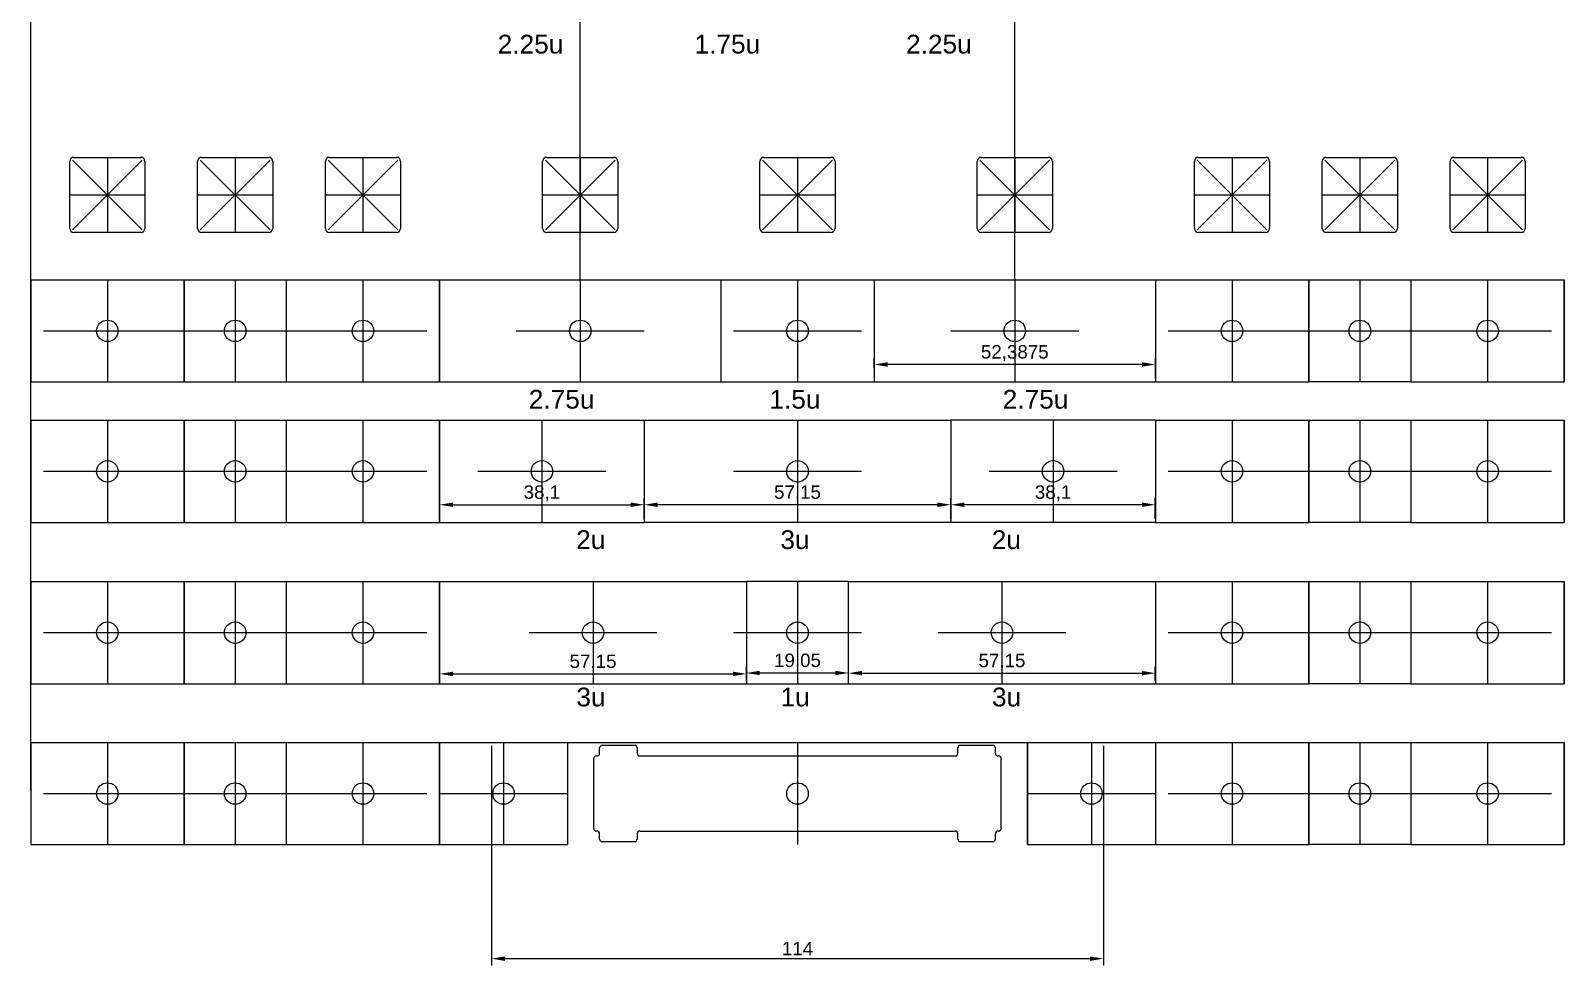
# Model space of a CAD drawing. Header units: millimetres. Extents: x 474 to 839, y -476 to 14.
# Drawn here: x 490.5 to 776.2, y -476.3 to -302 of the extents above; entities that cross this region are included whole.
import ezdxf

# ---------------------------------------------------------------- set-up
doc = ezdxf.new("R2010")
doc.units = ezdxf.units.MM
doc.styles.get("Standard").update_dxf_attribs({"font": 'arial.ttf'})
doc.dimstyles.new('ISO-25', dxfattribs={"dimtxt": 2.5, "dimasz": 2.5, "dimexe": 1.25, "dimexo": 0.625, "dimtad": 1, "dimtxsty": 'Standard', "dimcen": 2.5, "dimadec": 0, "dimazin": 0, "dimtfac": 1, "dimtmove": 0, "dimatfit": 3, "dimfxl": 1, "dimarcsym": 0})

# ---------------------------------------------------------------- blocks, each defined once
blk = doc.blocks.new('*D11')
at = {"color": 0, "lineweight": -2, "transparency": 16777216}
for p, q in [((566.67, -423.13), (566.67, -420.68)), ((569.17, -421.93), (621.33, -421.93)), ((623.83, -423.13), (623.83, -420.68))]:
    blk.add_line(p, q, dxfattribs=at)
at = {"color": 0, "transparency": 16777216}
for points in [[(569.17, -421.51), (569.17, -422.34), (566.67, -421.93)], [(621.33, -421.51), (621.33, -422.34), (623.83, -421.93)]]:
    blk.add_solid(points, dxfattribs=at)
at = {"layer": 'Defpoints', "color": 0, "transparency": 16777216}
for p in [(623.83, -421.93), (566.67, -423.76), (623.83, -423.76)]:
    blk.add_point(p, dxfattribs=at)
at = {"color": 0, "transparency": 16777216, "insert": (595.25, -419.8), "char_height": 2.5, "attachment_point": 5}
blk.add_mtext('57,15', dxfattribs=at)
blk = doc.blocks.new('*D12')
at = {"color": 0, "lineweight": -2, "transparency": 16777216}
for p, q in [((642.87, -423.13), (642.87, -420.54)), ((645.38, -421.79), (697.52, -421.79)), ((700.02, -423.13), (700.02, -420.54))]:
    blk.add_line(p, q, dxfattribs=at)
at = {"color": 0, "transparency": 16777216}
for points in [[(645.38, -421.37), (645.38, -422.2), (642.87, -421.79)], [(697.52, -421.37), (697.52, -422.2), (700.02, -421.79)]]:
    blk.add_solid(points, dxfattribs=at)
at = {"layer": 'Defpoints', "color": 0, "transparency": 16777216}
for p in [(700.02, -421.79), (642.87, -423.76), (700.02, -423.76)]:
    blk.add_point(p, dxfattribs=at)
at = {"color": 0, "transparency": 16777216, "insert": (671.45, -419.66), "char_height": 2.5, "attachment_point": 5}
blk.add_mtext('57,15', dxfattribs=at)
blk = doc.blocks.new('*D13')
at = {"color": 0, "lineweight": -2, "transparency": 16777216}
for p, q in [((623.83, -423.13), (623.83, -420.51)), ((626.33, -421.76), (640.37, -421.76)), ((642.87, -423.13), (642.87, -420.51))]:
    blk.add_line(p, q, dxfattribs=at)
at = {"color": 0, "transparency": 16777216}
for points in [[(626.33, -421.34), (626.33, -422.17), (623.83, -421.76)], [(640.37, -421.34), (640.37, -422.17), (642.87, -421.76)]]:
    blk.add_solid(points, dxfattribs=at)
at = {"layer": 'Defpoints', "color": 0, "transparency": 16777216}
for p in [(642.87, -421.76), (623.83, -423.76), (642.87, -423.76)]:
    blk.add_point(p, dxfattribs=at)
at = {"color": 0, "transparency": 16777216, "insert": (633.35, -419.63), "char_height": 2.5, "attachment_point": 5}
blk.add_mtext('19,05', dxfattribs=at)
blk = doc.blocks.new('*D14')
at = {"color": 0, "lineweight": -2, "transparency": 16777216}
for p, q in [((566.67, -393.05), (566.67, -389.14)), ((569.17, -390.39), (602.27, -390.39)), ((604.77, -393.05), (604.77, -389.14))]:
    blk.add_line(p, q, dxfattribs=at)
at = {"color": 0, "transparency": 16777216}
for points in [[(569.17, -389.97), (569.17, -390.8), (566.67, -390.39)], [(602.27, -389.97), (602.27, -390.8), (604.77, -390.39)]]:
    blk.add_solid(points, dxfattribs=at)
at = {"layer": 'Defpoints', "color": 0, "transparency": 16777216}
for p in [(604.77, -390.39), (566.67, -393.67), (604.77, -393.67)]:
    blk.add_point(p, dxfattribs=at)
at = {"color": 0, "transparency": 16777216, "insert": (585.72, -388.26), "char_height": 2.5, "attachment_point": 5}
blk.add_mtext('38,1', dxfattribs=at)
blk = doc.blocks.new('*D15')
at = {"color": 0, "lineweight": -2, "transparency": 16777216}
for p, q in [((604.77, -393.05), (604.77, -389.14)), ((659.42, -390.39), (607.27, -390.39)), ((661.92, -393.05), (661.92, -389.14))]:
    blk.add_line(p, q, dxfattribs=at)
at = {"color": 0, "transparency": 16777216}
for points in [[(607.27, -389.97), (607.27, -390.8), (604.77, -390.39)], [(659.42, -389.97), (659.42, -390.8), (661.92, -390.39)]]:
    blk.add_solid(points, dxfattribs=at)
at = {"layer": 'Defpoints', "color": 0, "transparency": 16777216}
for p in [(604.77, -390.39), (604.77, -393.67), (661.92, -393.67)]:
    blk.add_point(p, dxfattribs=at)
at = {"color": 0, "transparency": 16777216, "insert": (633.35, -388.26), "char_height": 2.5, "attachment_point": 5}
blk.add_mtext('57,15', dxfattribs=at)
blk = doc.blocks.new('*D16')
at = {"color": 0, "lineweight": -2, "transparency": 16777216}
for p, q in [((661.92, -393.05), (661.92, -389.14)), ((697.52, -390.39), (664.42, -390.39)), ((700.02, -393.05), (700.02, -389.14))]:
    blk.add_line(p, q, dxfattribs=at)
at = {"color": 0, "transparency": 16777216}
for points in [[(664.42, -389.97), (664.42, -390.8), (661.92, -390.39)], [(697.52, -389.97), (697.52, -390.8), (700.02, -390.39)]]:
    blk.add_solid(points, dxfattribs=at)
at = {"layer": 'Defpoints', "color": 0, "transparency": 16777216}
for p in [(661.92, -390.39), (661.92, -393.67), (700.02, -393.67)]:
    blk.add_point(p, dxfattribs=at)
at = {"color": 0, "transparency": 16777216, "insert": (680.97, -388.26), "char_height": 2.5, "attachment_point": 5}
blk.add_mtext('38,1', dxfattribs=at)
blk = doc.blocks.new('*D17')
at = {"color": 0, "lineweight": -2, "transparency": 16777216}
for p, q in [((647.64, -364.86), (647.64, -362.99)), ((697.52, -364.24), (650.14, -364.24)), ((700.03, -366.86), (700.03, -362.99))]:
    blk.add_line(p, q, dxfattribs=at)
at = {"color": 0, "transparency": 16777216}
for points in [[(650.14, -363.82), (650.14, -364.65), (647.64, -364.24)], [(697.52, -363.82), (697.52, -364.65), (700.03, -364.24)]]:
    blk.add_solid(points, dxfattribs=at)
at = {"layer": 'Defpoints', "color": 0, "transparency": 16777216}
for p in [(647.64, -364.24), (647.64, -365.49), (700.03, -367.49)]:
    blk.add_point(p, dxfattribs=at)
at = {"color": 0, "transparency": 16777216, "insert": (673.83, -362.11), "char_height": 2.5, "attachment_point": 5}
blk.add_mtext('52,3875', dxfattribs=at)
blk = doc.blocks.new('*D10')
at = {"color": 0, "lineweight": -2, "transparency": 16777216}
for p, q in [((576.35, -435.33), (576.35, -476.27)), ((690.35, -435.33), (690.35, -476.27)), ((578.85, -475.02), (687.85, -475.02))]:
    blk.add_line(p, q, dxfattribs=at)
at = {"color": 0, "transparency": 16777216}
for points in [[(578.85, -474.61), (578.85, -475.44), (576.35, -475.02)], [(687.85, -474.61), (687.85, -475.44), (690.35, -475.02)]]:
    blk.add_solid(points, dxfattribs=at)
at = {"layer": 'Defpoints', "color": 0, "transparency": 16777216}
for p in [(576.35, -434.71), (690.35, -434.71), (690.35, -475.02)]:
    blk.add_point(p, dxfattribs=at)
at = {"color": 0, "transparency": 16777216, "insert": (633.35, -473.14), "char_height": 2.5, "attachment_point": 5}
blk.add_mtext('114', dxfattribs=at)

msp = doc.modelspace()

# ---------------------------------------------------------------- linework, layer by layer
at = {"color": 2}
for p, q in [((490.475, -443.757804), (490.475, -41.736331)), ((498.2625, -326.112378), (511.2625, -339.112378)), ((498.2625, -339.112378), (511.2625, -326.112378)), ((522.075, -326.112378), (535.075, -339.112378)), ((522.075, -339.112378), (535.075, -326.112378)), ((545.8875, -326.112378), (558.8875, -339.112378)), ((545.8875, -339.112378), (558.8875, -326.112378)), ((586.36875, -326.112378), (599.36875, -339.112378)), ((586.36875, -339.112378), (599.36875, -326.112378)), ((626.85, -326.112378), (639.85, -339.112378)), ((626.85, -339.112378), (639.85, -326.112378)), ((667.33125, -326.112378), (680.33125, -339.112378)), ((667.33125, -339.112378), (680.33125, -326.112378)), ((707.8125, -326.112378), (720.8125, -339.112378)), ((707.8125, -339.112378), (720.8125, -326.112378)), ((731.625, -326.112378), (744.625, -339.112378)), ((731.625, -339.112378), (744.625, -326.112378)), ((755.4375, -326.112378), (768.4375, -339.112378)), ((755.4375, -339.112378), (768.4375, -326.112378)), ((490.475, -348.438588), (519.05, -348.438588)), ((490.475, -348.438588), (490.475, -367.488588)), ((504.7625, -348.438588), (504.7625, -367.488588)), ((519.05, -348.438588), (519.05, -367.488588)), ((519.05, -348.438588), (538.1, -348.438588)), ((519.05, -367.488588), (519.05, -348.438588)), ((528.575, -348.438588), (528.575, -367.488588)), ((538.1, -348.438588), (538.1, -367.488588)), ((538.1, -348.438588), (566.675, -348.438588)), ((538.1, -348.438588), (538.1, -367.488588)), ((552.3875, -348.438588), (552.3875, -367.488588)), ((566.675, -348.438588), (566.675, -367.488588)), ((566.675, -367.488588), (566.675, -348.438588)), ((566.675, -348.438588), (700.025, -348.438588)), ((566.675, -348.438588), (619.0625, -348.438588)), ((592.86875, -348.438588), (592.86875, -367.488588)), ((619.0625, -348.438588), (619.0625, -367.488588)), ((633.35, -348.438588), (633.35, -367.488588)), ((647.6375, -348.438588), (700.025, -348.438588)), ((647.6375, -348.438588), (647.6375, -367.488588)), ((673.83125, -348.438588), (673.83125, -367.488588)), ((700.025, -348.438588), (728.6, -348.438588)), ((700.025, -348.438588), (700.025, -367.488588)), ((714.3125, -348.438588), (714.3125, -367.488588)), ((728.6, -348.438588), (728.6, -367.488588)), ((728.6, -348.438588), (747.65, -348.438588)), ((728.6, -367.488588), (728.6, -348.438588)), ((738.125, -348.438588), (738.125, -367.488588)), ((747.65, -348.438588), (747.65, -367.488588)), ((747.65, -348.438588), (776.225, -348.438588)), ((747.65, -348.438588), (747.65, -367.488588)), ((761.9375, -348.438588), (761.9375, -367.488588)), ((776.225, -348.438588), (776.225, -367.488588)), ((776.225, -367.488588), (776.225, -348.438588)), ((492.85625, -357.963588), (516.66875, -357.963588)), ((516.66875, -357.963588), (540.48125, -357.963588)), ((540.48125, -357.963588), (564.29375, -357.963588)), ((580.9625, -357.963588), (604.775, -357.963588)), ((621.44375, -357.963588), (645.25625, -357.963588)), ((661.925, -357.963588), (685.7375, -357.963588)), ((702.40625, -357.963588), (726.21875, -357.963588)), ((726.21875, -357.963588), (750.03125, -357.963588)), ((750.03125, -357.963588), (773.84375, -357.963588)), ((490.475, -367.488588), (519.05, -367.488588)), ((519.05, -367.488588), (538.1, -367.488588)), ((538.1, -367.488588), (566.675, -367.488588)), ((566.675, -367.488588), (700.025, -367.488588)), ((566.675, -367.488588), (619.0625, -367.488588)), ((700.025, -367.488588), (728.6, -367.488588)), ((747.65, -367.488588), (728.6, -367.488588)), ((747.65, -367.488588), (776.225, -367.488588)), ((490.475, -374.624319), (519.05, -374.624319)), ((490.475, -374.624319), (490.475, -393.674319)), ((504.7625, -374.624319), (504.7625, -393.674319)), ((519.05, -374.624319), (519.05, -393.674319)), ((519.05, -374.624319), (538.1, -374.624319)), ((519.05, -393.674319), (519.05, -374.624319)), ((528.575, -374.624319), (528.575, -393.674319)), ((538.1, -374.624319), (538.1, -393.674319)), ((538.1, -374.624319), (566.675, -374.624319)), ((538.1, -374.624319), (538.1, -393.674319)), ((552.3875, -374.624319), (552.3875, -393.674319)), ((566.675, -374.624319), (566.675, -393.674319)), ((566.675, -393.674319), (566.675, -374.624319)), ((566.675, -374.624319), (604.775, -374.624319)), ((585.725, -374.624319), (585.725, -393.674319)), ((604.775, -374.624319), (604.775, -393.674319)), ((604.775, -374.624319), (661.925, -374.624319)), ((633.35, -374.624319), (633.35, -393.674319)), ((700.025, -374.624319), (661.925, -374.624319)), ((661.925, -374.624319), (661.925, -393.674319)), ((680.975, -374.624319), (680.975, -393.674319)), ((700.025, -374.624319), (728.6, -374.624319)), ((700.025, -374.624319), (700.025, -393.674319)), ((714.3125, -374.624319), (714.3125, -393.674319)), ((728.6, -374.624319), (728.6, -393.674319)), ((728.6, -374.624319), (747.65, -374.624319)), ((728.6, -393.674319), (728.6, -374.624319)), ((738.125, -374.624319), (738.125, -393.674319)), ((747.65, -374.624319), (747.65, -393.674319)), ((747.65, -374.624319), (776.225, -374.624319)), ((747.65, -374.624319), (747.65, -393.674319)), ((761.9375, -374.624319), (761.9375, -393.674319)), ((776.225, -374.624319), (776.225, -393.674319)), ((776.225, -393.674319), (776.225, -374.624319)), ((492.85625, -384.149319), (516.66875, -384.149319)), ((516.66875, -384.149319), (540.48125, -384.149319)), ((540.48125, -384.149319), (564.29375, -384.149319)), ((573.81875, -384.149319), (597.63125, -384.149319)), ((621.44375, -384.149319), (645.25625, -384.149319)), ((669.06875, -384.149319), (692.88125, -384.149319)), ((702.40625, -384.149319), (726.21875, -384.149319)), ((726.21875, -384.149319), (750.03125, -384.149319)), ((750.03125, -384.149319), (773.84375, -384.149319)), ((490.475, -393.674319), (519.05, -393.674319)), ((519.05, -393.674319), (538.1, -393.674319)), ((538.1, -393.674319), (566.675, -393.674319)), ((566.675, -393.674319), (604.775, -393.674319)), ((661.925, -393.674319), (604.775, -393.674319)), ((700.025, -393.674319), (661.925, -393.674319)), ((700.025, -393.674319), (728.6, -393.674319)), ((747.65, -393.674319), (728.6, -393.674319)), ((747.65, -393.674319), (776.225, -393.674319)), ((490.475, -404.707804), (519.05, -404.707804)), ((490.475, -404.707804), (490.475, -423.757804)), ((504.7625, -404.707804), (504.7625, -423.757804)), ((519.05, -404.707804), (519.05, -423.757804)), ((519.05, -404.707804), (538.1, -404.707804)), ((519.05, -423.757804), (519.05, -404.707804)), ((528.575, -404.707804), (528.575, -423.757804)), ((538.1, -404.707804), (538.1, -423.757804)), ((538.1, -404.707804), (566.675, -404.707804)), ((538.1, -404.707804), (538.1, -423.757804)), ((552.3875, -404.707804), (552.3875, -423.757804)), ((566.675, -404.707804), (566.675, -423.757804)), ((566.675, -423.757804), (566.675, -404.707804)), ((566.675, -404.707804), (623.825, -404.707804)), ((595.25, -404.707804), (595.25, -423.757804)), ((623.825, -404.707804), (623.825, -423.757804)), ((642.875, -404.707804), (623.825, -404.707804)), ((633.35, -404.707804), (633.35, -423.757804)), ((642.875, -404.707804), (700.025, -404.707804)), ((642.875, -423.757804), (642.875, -404.707804)), ((671.45, -404.707804), (671.45, -423.757804)), ((700.025, -404.707804), (728.6, -404.707804)), ((700.025, -404.707804), (700.025, -423.757804)), ((714.3125, -404.707804), (714.3125, -423.757804)), ((728.6, -404.707804), (728.6, -423.757804)), ((728.6, -404.707804), (747.65, -404.707804)), ((728.6, -423.757804), (728.6, -404.707804)), ((738.125, -404.707804), (738.125, -423.757804)), ((747.65, -404.707804), (747.65, -423.757804)), ((747.65, -404.707804), (776.225, -404.707804)), ((747.65, -404.707804), (747.65, -423.757804)), ((761.9375, -404.707804), (761.9375, -423.757804)), ((776.225, -404.707804), (776.225, -423.757804)), ((776.225, -423.757804), (776.225, -404.707804)), ((492.85625, -414.232804), (516.66875, -414.232804)), ((516.66875, -414.232804), (540.48125, -414.232804)), ((540.48125, -414.232804), (564.29375, -414.232804)), ((583.34375, -414.232804), (607.15625, -414.232804)), ((621.44375, -414.232804), (645.25625, -414.232804)), ((659.54375, -414.232804), (683.35625, -414.232804)), ((702.40625, -414.232804), (726.21875, -414.232804)), ((726.21875, -414.232804), (750.03125, -414.232804)), ((750.03125, -414.232804), (773.84375, -414.232804)), ((490.475, -423.757804), (519.05, -423.757804)), ((519.05, -423.757804), (538.1, -423.757804)), ((538.1, -423.757804), (566.675, -423.757804)), ((566.675, -423.757804), (623.825, -423.757804)), ((623.825, -423.757804), (642.875, -423.757804)), ((642.875, -423.757804), (700.025, -423.757804)), ((700.025, -423.757804), (728.6, -423.757804)), ((747.65, -423.757804), (728.6, -423.757804)), ((747.65, -423.757804), (776.225, -423.757804)), ((490.475, -434.707804), (519.05, -434.707804)), ((490.475, -434.707804), (490.475, -453.757804)), ((504.7625, -434.707804), (504.7625, -453.757804)), ((519.05, -434.707804), (519.05, -453.757804)), ((519.05, -434.707804), (538.1, -434.707804)), ((519.05, -453.757804), (519.05, -434.707804)), ((528.575, -434.707804), (528.575, -453.757804)), ((538.1, -434.707804), (538.1, -453.757804)), ((538.1, -434.707804), (566.675, -434.707804)), ((538.1, -434.707804), (538.1, -453.757804)), ((552.3875, -434.707804), (552.3875, -453.757804)), ((566.675, -434.707804), (566.675, -453.757804)), ((566.675, -453.757804), (566.675, -434.707804)), ((566.675, -434.707804), (590.4875, -434.707804)), ((566.675, -434.707804), (566.675, -453.757804)), ((578.58125, -434.707804), (578.58125, -453.757804)), ((590.4875, -434.707804), (590.4875, -453.757804)), ((590.4875, -434.707804), (590.4875, -453.757804)), ((590.4875, -434.707804), (590.4875, -453.757804)), ((590.4875, -434.707804), (633.35, -434.707804)), ((633.35, -434.707804), (633.35, -453.757804)), ((633.35, -434.707804), (676.2125, -434.707804)), ((676.2125, -434.707804), (676.2125, -453.757804)), ((676.2125, -453.757804), (676.2125, -434.707804)), ((676.2125, -434.707804), (700.025, -434.707804)), ((676.2125, -434.707804), (676.2125, -453.757804)), ((676.2125, -434.707804), (676.2125, -453.757804)), ((688.11875, -434.707804), (688.11875, -453.757804)), ((700.025, -434.707804), (728.6, -434.707804)), ((700.025, -434.707804), (700.025, -453.757804)), ((700.025, -434.707804), (700.025, -453.757804)), ((700.025, -434.707804), (700.025, -453.757804)), ((714.3125, -434.707804), (714.3125, -453.757804)), ((728.6, -434.707804), (728.6, -453.757804)), ((728.6, -434.707804), (747.65, -434.707804)), ((728.6, -453.757804), (728.6, -434.707804)), ((738.125, -434.707804), (738.125, -453.757804)), ((747.65, -434.707804), (747.65, -453.757804)), ((747.65, -434.707804), (776.225, -434.707804)), ((747.65, -434.707804), (747.65, -453.757804)), ((761.9375, -434.707804), (761.9375, -453.757804)), ((776.225, -434.707804), (776.225, -453.757804)), ((776.225, -453.757804), (776.225, -434.707804)), ((492.85625, -444.232804), (516.66875, -444.232804)), ((516.66875, -444.232804), (540.48125, -444.232804)), ((540.48125, -444.232804), (564.29375, -444.232804)), ((566.675, -444.232804), (590.4875, -444.232804)), ((676.2125, -444.232804), (700.025, -444.232804)), ((702.40625, -444.232804), (726.21875, -444.232804)), ((726.21875, -444.232804), (750.03125, -444.232804)), ((750.03125, -444.232804), (773.84375, -444.232804)), ((490.475, -453.757804), (519.05, -453.757804)), ((519.05, -453.757804), (538.1, -453.757804)), ((538.1, -453.757804), (566.675, -453.757804)), ((566.675, -453.757804), (590.4875, -453.757804)), ((676.2125, -453.757804), (700.025, -453.757804)), ((700.025, -453.757804), (728.6, -453.757804)), ((747.65, -453.757804), (728.6, -453.757804)), ((747.65, -453.757804), (776.225, -453.757804))]:
    msp.add_line(p, q, dxfattribs=at)
at = {"color": 1}
for p, q in [((592.86875, -348.438588), (592.86875, -174.651543)), ((673.83125, -348.438588), (673.83125, -174.651543)), ((504.7625, -325.612378), (504.7625, -339.612378)), ((528.575, -325.612378), (528.575, -339.612378)), ((552.3875, -325.612378), (552.3875, -339.612378)), ((592.86875, -325.612378), (592.86875, -339.612378)), ((633.35, -325.612378), (633.35, -339.612378)), ((673.83125, -325.612378), (673.83125, -339.612378)), ((714.3125, -325.612378), (714.3125, -339.612378)), ((738.125, -325.612378), (738.125, -339.612378)), ((761.9375, -325.612378), (761.9375, -339.612378)), ((497.7625, -332.612378), (511.7625, -332.612378)), ((521.575, -332.612378), (535.575, -332.612378)), ((545.3875, -332.612378), (559.3875, -332.612378)), ((585.86875, -332.612378), (599.86875, -332.612378)), ((626.35, -332.612378), (640.35, -332.612378)), ((666.83125, -332.612378), (680.83125, -332.612378)), ((707.3125, -332.612378), (721.3125, -332.612378)), ((731.125, -332.612378), (745.125, -332.612378)), ((754.9375, -332.612378), (768.9375, -332.612378))]:
    msp.add_line(p, q, dxfattribs=at)
at = {"color": 4}
for p, q in [((498.5125, -325.612378), (511.0125, -325.612378)), ((522.325, -325.612378), (534.825, -325.612378)), ((546.1375, -325.612378), (558.6375, -325.612378)), ((586.61875, -325.612378), (599.11875, -325.612378)), ((627.1, -325.612378), (639.6, -325.612378)), ((667.58125, -325.612378), (680.08125, -325.612378)), ((708.0625, -325.612378), (720.5625, -325.612378)), ((731.875, -325.612378), (744.375, -325.612378)), ((755.6875, -325.612378), (768.1875, -325.612378)), ((497.7625, -338.862378), (497.7625, -326.362378)), ((511.7625, -326.362378), (511.7625, -338.862378)), ((521.575, -338.862378), (521.575, -326.362378)), ((535.575, -326.362378), (535.575, -338.862378)), ((545.3875, -338.862378), (545.3875, -326.362378)), ((559.3875, -326.362378), (559.3875, -338.862378)), ((585.86875, -338.862378), (585.86875, -326.362378)), ((599.86875, -326.362378), (599.86875, -338.862378)), ((626.35, -338.862378), (626.35, -326.362378)), ((640.35, -326.362378), (640.35, -338.862378)), ((666.83125, -338.862378), (666.83125, -326.362378)), ((680.83125, -326.362378), (680.83125, -338.862378)), ((707.3125, -338.862378), (707.3125, -326.362378)), ((721.3125, -326.362378), (721.3125, -338.862378)), ((731.125, -338.862378), (731.125, -326.362378)), ((745.125, -326.362378), (745.125, -338.862378)), ((754.9375, -338.862378), (754.9375, -326.362378)), ((768.9375, -326.362378), (768.9375, -338.862378)), ((511.0125, -339.612378), (498.5125, -339.612378)), ((534.825, -339.612378), (522.325, -339.612378)), ((558.6375, -339.612378), (546.1375, -339.612378)), ((599.11875, -339.612378), (586.61875, -339.612378)), ((639.6, -339.612378), (627.1, -339.612378)), ((680.08125, -339.612378), (667.58125, -339.612378)), ((720.5625, -339.612378), (708.0625, -339.612378)), ((744.375, -339.612378), (731.875, -339.612378)), ((768.1875, -339.612378), (755.6875, -339.612378)), ((596.48075, -436.732804), (596.48075, -435.732804)), ((596.98075, -435.232804), (602.98075, -435.232804)), ((603.48075, -435.732804), (603.48075, -436.732804)), ((663.21925, -436.732804), (663.21925, -435.732804)), ((663.71925, -435.232804), (669.71925, -435.232804)), ((670.21925, -436.732804), (670.21925, -435.732804)), ((595.39375, -450.732804), (595.39375, -437.732804)), ((595.89375, -437.232804), (595.98075, -437.232804)), ((603.98075, -437.232804), (662.71925, -437.232804)), ((670.80625, -437.232804), (670.71925, -437.232804)), ((671.30625, -450.732804), (671.30625, -437.732804)), ((595.98075, -451.232804), (595.89375, -451.232804)), ((603.98075, -451.232804), (662.71925, -451.232804)), ((670.71925, -451.232804), (670.80625, -451.232804)), ((596.48075, -452.732804), (596.48075, -451.732804)), ((602.98075, -453.232804), (596.98075, -453.232804)), ((603.48075, -451.732804), (603.48075, -452.732804)), ((663.21925, -452.732804), (663.21925, -451.732804)), ((669.71925, -453.232804), (663.71925, -453.232804)), ((670.21925, -452.732804), (670.21925, -451.732804))]:
    msp.add_line(p, q, dxfattribs=at)
at = {"color": 2}
for centre in [(504.7625, -357.963588), (528.575, -357.963588), (552.3875, -357.963588), (592.86875, -357.963588), (633.35, -357.963588), (673.83125, -357.963588), (714.3125, -357.963588), (738.125, -357.963588), (761.9375, -357.963588), (504.7625, -384.149319), (528.575, -384.149319), (552.3875, -384.149319), (585.725, -384.149319), (633.35, -384.149319), (680.975, -384.149319), (714.3125, -384.149319), (738.125, -384.149319), (761.9375, -384.149319), (504.7625, -414.232804), (528.575, -414.232804), (552.3875, -414.232804), (595.25, -414.232804), (633.35, -414.232804), (671.45, -414.232804), (714.3125, -414.232804), (738.125, -414.232804), (761.9375, -414.232804), (504.7625, -444.232804), (528.575, -444.232804), (552.3875, -444.232804), (578.58125, -444.232804), (633.35, -444.232804), (688.11875, -444.232804), (714.3125, -444.232804), (738.125, -444.232804), (761.9375, -444.232804)]:
    msp.add_circle(centre, 2, dxfattribs=at)
at = {"color": 4}
for centre, radius, start, end in [((498.5125, -326.362378), 0.75, 90, 180), ((511.0125, -326.362378), 0.75, 0, 90), ((522.325, -326.362378), 0.75, 90, 180), ((534.825, -326.362378), 0.75, 0, 90), ((546.1375, -326.362378), 0.75, 90, 180), ((558.6375, -326.362378), 0.75, 0, 90), ((586.61875, -326.362378), 0.75, 90, 180), ((599.11875, -326.362378), 0.75, 0, 90), ((627.1, -326.362378), 0.75, 90, 180), ((639.6, -326.362378), 0.75, 0, 90), ((667.58125, -326.362378), 0.75, 90, 180), ((680.08125, -326.362378), 0.75, 0, 90), ((708.0625, -326.362378), 0.75, 90, 180), ((720.5625, -326.362378), 0.75, 0, 90), ((731.875, -326.362378), 0.75, 90, 180), ((744.375, -326.362378), 0.75, 0, 90), ((755.6875, -326.362378), 0.75, 90, 180), ((768.1875, -326.362378), 0.75, 0, 90), ((498.5125, -338.862378), 0.75, 180, 270), ((511.0125, -338.862378), 0.75, 270, 0), ((522.325, -338.862378), 0.75, 180, 270), ((534.825, -338.862378), 0.75, 270, 0), ((546.1375, -338.862378), 0.75, 180, 270), ((558.6375, -338.862378), 0.75, 270, 0), ((586.61875, -338.862378), 0.75, 180, 270), ((599.11875, -338.862378), 0.75, 270, 0), ((627.1, -338.862378), 0.75, 180, 270), ((639.6, -338.862378), 0.75, 270, 0), ((667.58125, -338.862378), 0.75, 180, 270), ((680.08125, -338.862378), 0.75, 270, 0), ((708.0625, -338.862378), 0.75, 180, 270), ((720.5625, -338.862378), 0.75, 270, 0), ((731.875, -338.862378), 0.75, 180, 270), ((744.375, -338.862378), 0.75, 270, 0), ((755.6875, -338.862378), 0.75, 180, 270), ((768.1875, -338.862378), 0.75, 270, 0), ((595.98075, -436.732804), 0.5, 270, 0), ((596.98075, -435.732804), 0.5, 90, 180), ((602.98075, -435.732804), 0.5, 0, 90), ((603.98075, -436.732804), 0.5, 180, 270), ((662.71925, -436.732804), 0.5, 270, 0), ((663.71925, -435.732804), 0.5, 90, 180), ((669.71925, -435.732804), 0.5, 0, 90), ((670.71925, -436.732804), 0.5, 180, 270), ((595.89375, -437.732804), 0.5, 90, 180), ((670.80625, -437.732804), 0.5, 0, 90), ((595.89375, -450.732804), 0.5, 180, 270), ((595.98075, -451.732804), 0.5, 0, 90), ((603.98075, -451.732804), 0.5, 90, 180), ((662.71925, -451.732804), 0.5, 0, 90), ((670.71925, -451.732804), 0.5, 90, 180), ((670.80625, -450.732804), 0.5, 270, 0), ((596.98075, -452.732804), 0.5, 180, 270), ((602.98075, -452.732804), 0.5, 270, 0), ((663.71925, -452.732804), 0.5, 180, 270), ((669.71925, -452.732804), 0.5, 270, 0)]:
    msp.add_arc(centre, radius, start, end, dxfattribs=at)

# ---------------------------------------------------------------- texts
at = {"color": 2, "char_height": 3.5, "attachment_point": 1}
for s, insert in [('\\pi22.798;2.25u                  1.75u                    2.25u', (554.688661, -302.752176)), ('\\pi16.686;2.75u                        1.5u                         2.75u', (566.594911, -368.963188)), ('\\pi25.522;2u                        3u                         2u', (566.594911, -395.148919)), ('\\pi25.553;3u                        1u                         3u', (566.594911, -424.48537))]:
    msp.add_mtext_dynamic_manual_height_columns(s, width=133.43008903, gutter_width=17.5, heights=[0], dxfattribs=dict(at, insert=insert))

# ---------------------------------------------------------------- dimensions: what is measured, and where the dimension line sits
at = {"color": 2}
for base, p1, p2, picture, middle in [((647.6375, -364.235205), (700.025, -367.488588), (647.6375, -365.488588), '*D17', (673.83125, -362.107817)), ((604.775, -390.38612), (661.925, -393.674319), (604.775, -393.674319), '*D15', (633.35, -388.258732)), ((661.925, -390.38612), (700.025, -393.674319), (661.925, -393.674319), '*D16', (680.975, -388.258732))]:
    dim = msp.add_linear_dim(base=base, p1=p1, p2=p2, dimstyle='ISO-25', override={"dimdec": 5, "dimtdec": 5}, dxfattribs=at)
    dim.commit()
    dim.dimension.update_dxf_attribs({"geometry": picture, "text_midpoint": middle})
dim = msp.add_linear_dim(base=(604.775, -390.38612), p1=(566.675, -393.674319), p2=(604.775, -393.674319), dimstyle='ISO-25', override={"dimdec": 5, "dimtdec": 5}, dxfattribs=at)
dim.commit()
dim.dimension.update_dxf_attribs({"geometry": '*D14', "text_midpoint": (585.725, -390.38612), "dimtype": 160})
for base, p1, p2, picture, middle in [((623.825, -421.927892), (566.675, -423.757804), (623.825, -423.757804), '*D11', (595.25, -419.800504)), ((642.875, -421.757804), (623.825, -423.757804), (642.875, -423.757804), '*D13', (633.35, -419.630417)), ((700.025, -421.787592), (642.875, -423.757804), (700.025, -423.757804), '*D12', (671.45, -419.660204))]:
    dim = msp.add_linear_dim(base=base, p1=p1, p2=p2, dimstyle='ISO-25', dxfattribs=at)
    dim.commit()
    dim.dimension.update_dxf_attribs({"geometry": picture, "text_midpoint": middle})
at = {"color": 4}
dim = msp.add_linear_dim(base=(690.35, -475.022719), p1=(576.35, -434.707804), p2=(690.35, -434.707804), dimstyle='ISO-25', dxfattribs=at)
dim.commit()
dim.dimension.update_dxf_attribs({"geometry": '*D10', "text_midpoint": (633.35, -473.142603)})

doc.saveas('drawing.dxf')
